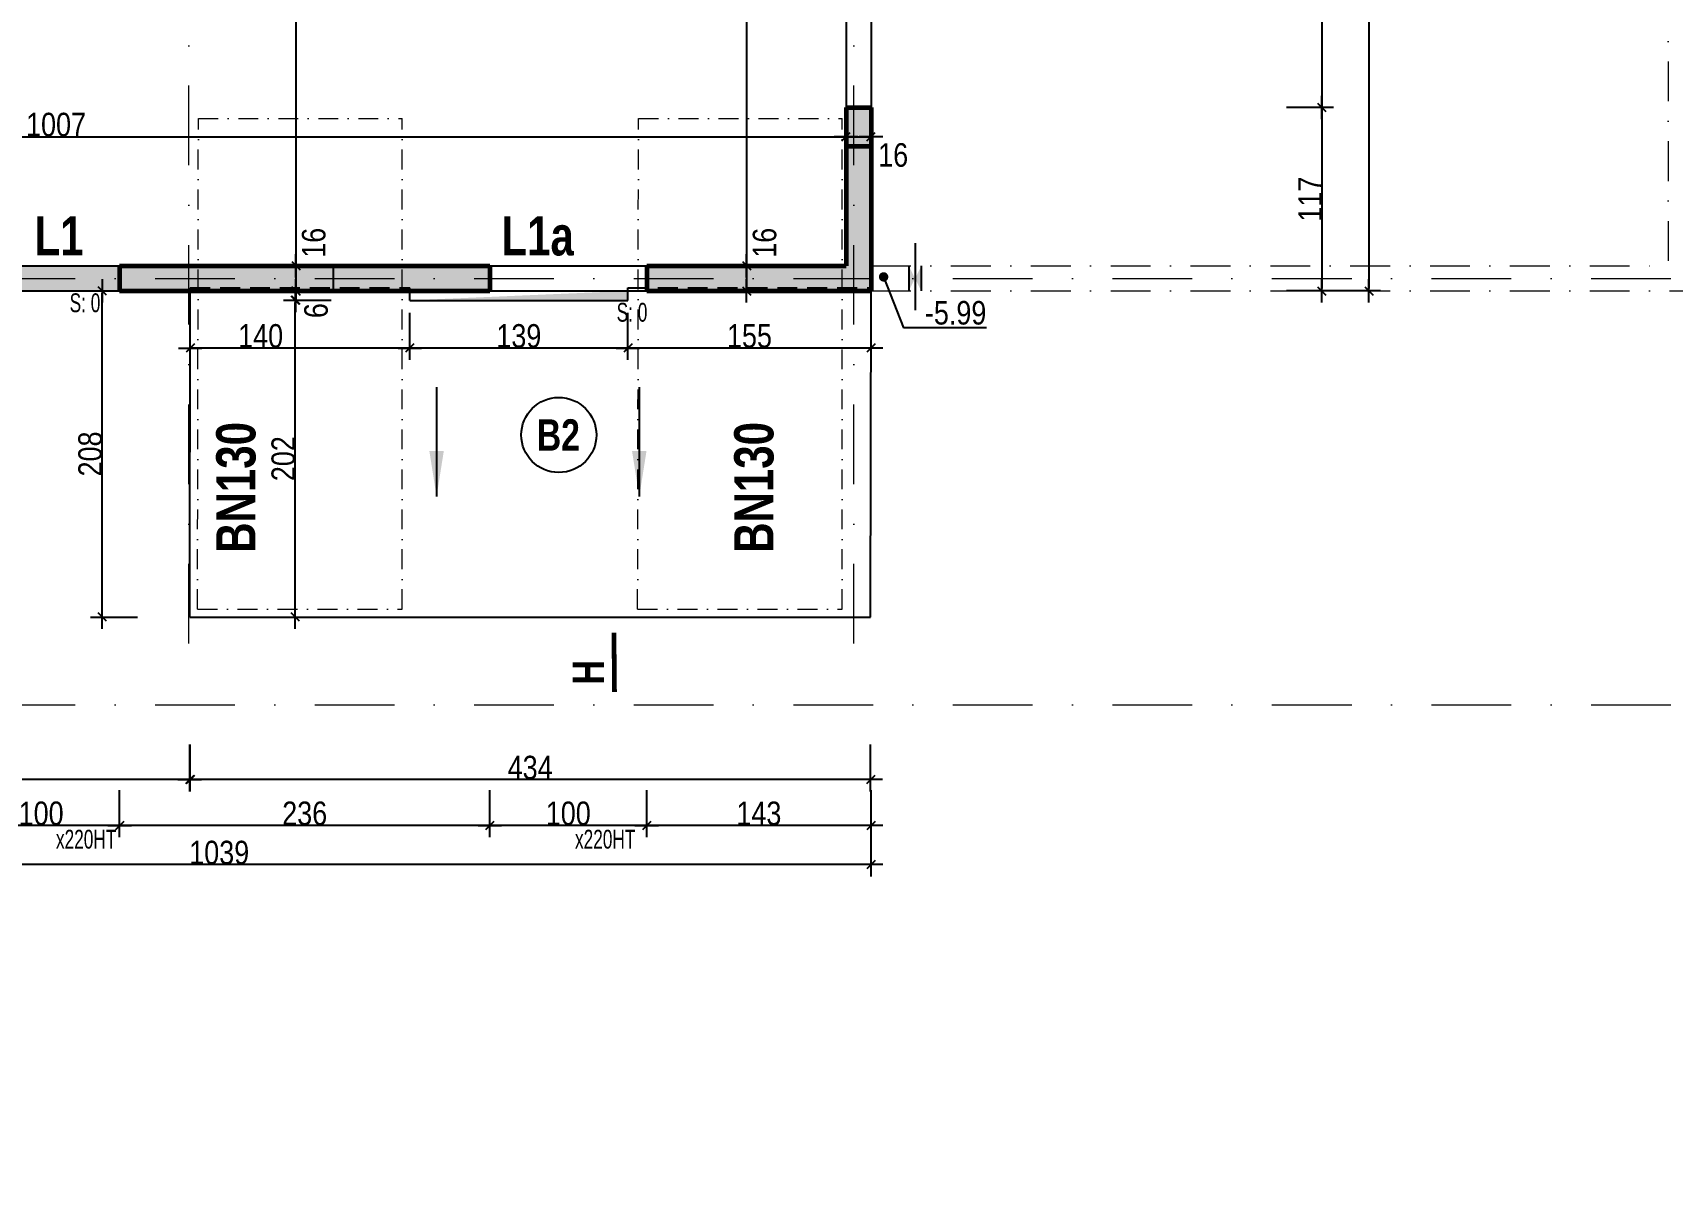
# Model space of a CAD drawing. Header units: millimetres. Extents: x 9051 to 35021, y -32652 to 0.
# Drawn here: x 30865 to 31910, y -31211 to -30470 of the extents above; entities that cross this region are included whole.
import ezdxf
from ezdxf.enums import TextEntityAlignment as Align

# ---------------------------------------------------------------- set-up
doc = ezdxf.new("R2010")
doc.units = ezdxf.units.MM
doc.linetypes.add('CACHEX2', pattern=[19.05, 12.7, -6.35])
doc.linetypes.add('TIRETPTX2', pattern=[50.8, 25.4, -12.7, 0, -12.7])
for name, color, linetype in [('01_cote_gen', 4, 'Continuous'), ('01_linteaux', 2, 'Continuous'), ('01_murs_sup', 2, 'CACHEX2'), ('01_poch_murs', 253, 'Continuous'), ('01_resv', 32, 'Continuous'), ('01_texte', 230, 'Continuous'), ('AA_COTES', 2, 'Continuous')]:
    doc.layers.add(name, color=color, linetype=linetype)
doc.layers.add('01_murs_coup', color=5, linetype='Continuous', lineweight=60)
doc.layers.add('01_tram_axes', color=2, linetype='TIRETPTX2', lineweight=9)
doc.styles.add('ARIAL NA', font='ARIALN.TTF')
doc.styles.add('impact', font='impact.ttf')
doc.styles.add('STYLE2', font='ARIALN.TTF')
doc.dimstyles.new('JB50', dxfattribs={"dimscale": 0.1, "dimtxt": 150, "dimasz": 15, "dimexe": 0.1, "dimexo": 0.1, "dimgap": 0.09, "dimtad": 1, "dimdec": 1, "dimdsep": 46, "dimtxsty": 'STYLE2', "dimblk1": 'BOND_G', "dimblk2": 'BOND_D', "dimsah": 1, "dimcen": 1.5, "dimdle": 0.01, "dimse1": 1, "dimse2": 1, "dimclrd": 4, "dimclre": 2, "dimclrt": 6, "dimazin": 2, "dimtfac": 2.333333, "dimtdec": 1, "dimtix": 1, "dimtmove": 2, "dimatfit": 3, "dimldrblk": 'BOND_G', "dimfxl": 1, "dimtolj": 1, "dimtzin": 0, "dimarcsym": 0})

# ---------------------------------------------------------------- blocks, each defined once
blk = doc.blocks.new('BOND_G')
at = {"layer": 'AA_COTES', "color": 0}
for p, q in [((0, -5), (0, 15)), ((5, 0), (-5, 0)), ((1.77, 1.77), (-1.77, -1.77))]:
    blk.add_line(p, q, dxfattribs=at)
blk = doc.blocks.new('BOND_D')
at = {"layer": 'AA_COTES', "color": 0}
for p, q in [((5, 0), (-5, 0)), ((-1.77, -1.77), (1.77, 1.77)), ((0, 5), (0, -15))]:
    blk.add_line(p, q, dxfattribs=at)
blk = doc.blocks.new('*D4277')
at = {"layer": '01_cote_gen', "color": 4, "lineweight": -2, "ltscale": 2, "transparency": 16777216}
blk.add_line((31255.3, -30975.2), (31158.3, -30975.2), dxfattribs=at)
at = {"layer": 'Defpoints', "color": 0, "ltscale": 2, "transparency": 16777216}
for p in [(31156.8, -30634.2), (31256.8, -30634.2), (31156.8, -30975.2)]:
    blk.add_point(p, dxfattribs=at)
at = {"layer": '01_cote_gen', "color": 4, "lineweight": -2, "ltscale": 2, "transparency": 16777216, "xscale": 1.5, "yscale": 1.5, "zscale": 1.5, "rotation": 180}
blk.add_blockref('BOND_D', (31156.8, -30975.2), dxfattribs=at)
at = {"layer": '01_cote_gen', "color": 4, "lineweight": -2, "ltscale": 2, "transparency": 16777216, "xscale": 1.5, "yscale": 1.5, "zscale": 1.5}
blk.add_blockref('BOND_G', (31256.8, -30975.2), dxfattribs=at)
at = {"layer": '01_cote_gen', "color": 6, "lineweight": 0, "ltscale": 2, "transparency": 16777216, "insert": (31206.8, -30967.5), "char_height": 15, "attachment_point": 5, "style": 'STYLE2'}
blk.add_mtext('\\A1;100', dxfattribs=at)
blk = doc.blocks.new('*D4278')
at = {"layer": '01_cote_gen', "color": 4, "lineweight": -2, "ltscale": 2, "transparency": 16777216}
blk.add_line((31155.3, -30975.2), (30922.3, -30975.2), dxfattribs=at)
at = {"layer": 'Defpoints', "color": 0, "ltscale": 2, "transparency": 16777216}
for p in [(30920.8, -30634.2), (31156.8, -30634.2), (30920.8, -30975.2)]:
    blk.add_point(p, dxfattribs=at)
at = {"layer": '01_cote_gen', "color": 4, "lineweight": -2, "ltscale": 2, "transparency": 16777216, "xscale": 1.5, "yscale": 1.5, "zscale": 1.5, "rotation": 180}
blk.add_blockref('BOND_D', (30920.8, -30975.2), dxfattribs=at)
at = {"layer": '01_cote_gen', "color": 4, "lineweight": -2, "ltscale": 2, "transparency": 16777216, "xscale": 1.5, "yscale": 1.5, "zscale": 1.5}
blk.add_blockref('BOND_G', (31156.8, -30975.2), dxfattribs=at)
at = {"layer": '01_cote_gen', "color": 6, "lineweight": 0, "ltscale": 2, "transparency": 16777216, "insert": (31038.8, -30967.5), "char_height": 15, "attachment_point": 5, "style": 'STYLE2'}
blk.add_mtext('\\A1;236', dxfattribs=at)
blk = doc.blocks.new('*D4279')
at = {"layer": '01_cote_gen', "color": 4, "lineweight": -2, "ltscale": 2, "transparency": 16777216}
blk.add_line((30919.3, -30975.2), (30822.3, -30975.2), dxfattribs=at)
at = {"layer": 'Defpoints', "color": 0, "ltscale": 2, "transparency": 16777216}
for p in [(30820.8, -30634.2), (30920.8, -30634.2), (30820.8, -30975.2)]:
    blk.add_point(p, dxfattribs=at)
at = {"layer": '01_cote_gen', "color": 4, "lineweight": -2, "ltscale": 2, "transparency": 16777216, "xscale": 1.5, "yscale": 1.5, "zscale": 1.5, "rotation": 180}
blk.add_blockref('BOND_D', (30820.8, -30975.2), dxfattribs=at)
at = {"layer": '01_cote_gen', "color": 4, "lineweight": -2, "ltscale": 2, "transparency": 16777216, "xscale": 1.5, "yscale": 1.5, "zscale": 1.5}
blk.add_blockref('BOND_G', (30920.8, -30975.2), dxfattribs=at)
at = {"layer": '01_cote_gen', "color": 6, "lineweight": 0, "ltscale": 2, "transparency": 16777216, "insert": (30870.8, -30967.5), "char_height": 15, "attachment_point": 5, "style": 'STYLE2'}
blk.add_mtext('\\A1;100', dxfattribs=at)
blk = doc.blocks.new('*D4299')
at = {"layer": '01_cote_gen', "color": 4, "lineweight": -2, "ltscale": 0.1, "transparency": 16777216}
blk.add_line((31398.3, -30975.2), (31258.3, -30975.2), dxfattribs=at)
at = {"layer": 'Defpoints', "color": 0, "ltscale": 0.1, "transparency": 16777216}
for p in [(31256.8, -30634.2), (31399.8, -30634.2), (31256.8, -30975.2)]:
    blk.add_point(p, dxfattribs=at)
at = {"layer": '01_cote_gen', "color": 4, "lineweight": -2, "ltscale": 0.1, "transparency": 16777216, "xscale": 1.5, "yscale": 1.5, "zscale": 1.5, "rotation": 180}
blk.add_blockref('BOND_D', (31256.8, -30975.2), dxfattribs=at)
at = {"layer": '01_cote_gen', "color": 4, "lineweight": -2, "ltscale": 0.1, "transparency": 16777216, "xscale": 1.5, "yscale": 1.5, "zscale": 1.5}
blk.add_blockref('BOND_G', (31399.8, -30975.2), dxfattribs=at)
at = {"layer": '01_cote_gen', "color": 6, "ltscale": 0.1, "transparency": 16777216, "insert": (31328.3, -30967.5), "char_height": 15, "attachment_point": 5, "style": 'STYLE2'}
blk.add_mtext('\\A1;143', dxfattribs=at)
blk = doc.blocks.new('*D3959')
at = {"layer": '01_linteaux', "color": 4, "lineweight": -2, "ltscale": 0.1, "transparency": 16777216}
blk.add_line((31717.1, -29251.7), (31717.1, -30632.7), dxfattribs=at)
at = {"layer": 'Defpoints', "color": 0, "ltscale": 0.1, "transparency": 16777216}
for p in [(31699.6, -29250.2), (31449.1, -30634.2), (31717.1, -30634.2)]:
    blk.add_point(p, dxfattribs=at)
at = {"layer": '01_linteaux', "color": 4, "lineweight": -2, "ltscale": 0.1, "transparency": 16777216, "xscale": 1.5, "yscale": 1.5, "zscale": 1.5}
for name, p, rotation in [('BOND_G', (31717.1, -29250.2), 90), ('BOND_D', (31717.1, -30634.2), 270)]:
    blk.add_blockref(name, p, dxfattribs=dict(at, rotation=rotation))
at = {"layer": '01_linteaux', "color": 6, "ltscale": 0.1, "transparency": 16777216, "insert": (31709.5, -29942.2), "char_height": 15, "attachment_point": 5, "rotation": 90, "style": 'STYLE2'}
blk.add_mtext('\\A1;1384', dxfattribs=at)
blk = doc.blocks.new('*D4309')
at = {"layer": '01_linteaux', "color": 4, "lineweight": -2, "ltscale": 0.1, "transparency": 16777216}
blk.add_line((31687.1, -30318.7), (31687.1, -30515.7), dxfattribs=at)
at = {"layer": 'Defpoints', "color": 0, "ltscale": 0.1, "transparency": 16777216}
for p in [(31399.8, -30317.2), (31399.8, -30517.2), (31687.1, -30517.2)]:
    blk.add_point(p, dxfattribs=at)
at = {"layer": '01_linteaux', "color": 4, "lineweight": -2, "ltscale": 0.1, "transparency": 16777216, "xscale": 1.5, "yscale": 1.5, "zscale": 1.5}
for name, p, rotation in [('BOND_G', (31687.1, -30317.2), 90), ('BOND_D', (31687.1, -30517.2), 270)]:
    blk.add_blockref(name, p, dxfattribs=dict(at, rotation=rotation))
at = {"layer": '01_linteaux', "color": 6, "ltscale": 0.1, "transparency": 16777216, "insert": (31679.5, -30417.2), "char_height": 15, "attachment_point": 5, "rotation": 90, "style": 'STYLE2'}
blk.add_mtext('\\A1;200', dxfattribs=at)
blk = doc.blocks.new('*D4310')
at = {"layer": '01_linteaux', "color": 4, "lineweight": -2, "ltscale": 0.1, "transparency": 16777216}
blk.add_line((31687.1, -30518.7), (31687.1, -30632.7), dxfattribs=at)
at = {"layer": 'Defpoints', "color": 0, "ltscale": 0.1, "transparency": 16777216}
for p in [(31399.8, -30517.2), (31399.8, -30634.2), (31687.1, -30634.2)]:
    blk.add_point(p, dxfattribs=at)
at = {"layer": '01_linteaux', "color": 4, "lineweight": -2, "ltscale": 0.1, "transparency": 16777216, "xscale": 1.5, "yscale": 1.5, "zscale": 1.5}
for name, p, rotation in [('BOND_G', (31687.1, -30517.2), 90), ('BOND_D', (31687.1, -30634.2), 270)]:
    blk.add_blockref(name, p, dxfattribs=dict(at, rotation=rotation))
at = {"layer": '01_linteaux', "color": 6, "ltscale": 0.1, "transparency": 16777216, "insert": (31679.6, -30575.7), "char_height": 15, "attachment_point": 5, "rotation": 90, "style": 'STYLE2'}
blk.add_mtext('\\A1;117', dxfattribs=at)
blk = doc.blocks.new('*D4089')
at = {"layer": '01_cote_gen', "color": 4, "lineweight": -2, "ltscale": 0.1, "transparency": 16777216}
blk.add_line((31033.2, -30619.7), (31033.2, -30632.7), dxfattribs=at)
at = {"layer": 'Defpoints', "color": 0, "ltscale": 0.1, "transparency": 16777216}
for p in [(31012.7, -30618.2), (30975.2, -30634.2), (31033.2, -30634.2)]:
    blk.add_point(p, dxfattribs=at)
at = {"layer": '01_cote_gen', "color": 4, "lineweight": -2, "ltscale": 0.1, "transparency": 16777216, "xscale": 1.5, "yscale": 1.5, "zscale": 1.5}
for name, p, rotation in [('BOND_G', (31033.2, -30618.2), 90), ('BOND_D', (31033.2, -30634.2), 270)]:
    blk.add_blockref(name, p, dxfattribs=dict(at, rotation=rotation))
at = {"layer": '01_cote_gen', "color": 6, "ltscale": 0.1, "transparency": 16777216, "insert": (31044.6, -30603.5), "char_height": 15, "attachment_point": 5, "rotation": 90, "style": 'STYLE2'}
blk.add_mtext('\\A1;16', dxfattribs=at)
blk = doc.blocks.new('*D4339')
at = {"layer": '01_cote_gen', "color": 4, "lineweight": -2, "ltscale": 0.1, "transparency": 16777216}
blk.add_line((31320.5, -29952.7), (31320.5, -30616.7), dxfattribs=at)
at = {"layer": 'Defpoints', "color": 0, "ltscale": 0.1, "transparency": 16777216}
for p in [(31220.4, -29951.2), (31293.2, -30618.2), (31320.5, -30618.2)]:
    blk.add_point(p, dxfattribs=at)
at = {"layer": '01_cote_gen', "color": 4, "lineweight": -2, "ltscale": 0.1, "transparency": 16777216, "xscale": 1.5, "yscale": 1.5, "zscale": 1.5}
for name, p, rotation in [('BOND_G', (31320.5, -29951.2), 90), ('BOND_D', (31320.5, -30618.2), 270)]:
    blk.add_blockref(name, p, dxfattribs=dict(at, rotation=rotation))
at = {"layer": '01_cote_gen', "color": 6, "ltscale": 0.1, "transparency": 16777216, "insert": (31312.9, -30284.7), "char_height": 15, "attachment_point": 5, "rotation": 90, "style": 'STYLE2'}
blk.add_mtext('\\A1;667', dxfattribs=at)
blk = doc.blocks.new('*D4342')
at = {"layer": '01_cote_gen', "color": 4, "lineweight": -2, "ltscale": 0.1, "transparency": 16777216}
blk.add_line((31033.2, -30017.7), (31033.2, -30616.7), dxfattribs=at)
at = {"layer": 'Defpoints', "color": 0, "ltscale": 0.1, "transparency": 16777216}
for p in [(30957.8, -30016.2), (30957.8, -30618.2), (31033.2, -30618.2)]:
    blk.add_point(p, dxfattribs=at)
at = {"layer": '01_cote_gen', "color": 4, "lineweight": -2, "ltscale": 0.1, "transparency": 16777216, "xscale": 1.5, "yscale": 1.5, "zscale": 1.5}
for name, p, rotation in [('BOND_G', (31033.2, -30016.2), 90), ('BOND_D', (31033.2, -30618.2), 270)]:
    blk.add_blockref(name, p, dxfattribs=dict(at, rotation=rotation))
at = {"layer": '01_cote_gen', "color": 6, "ltscale": 0.1, "transparency": 16777216, "insert": (31025.5, -30317.2), "char_height": 15, "attachment_point": 5, "rotation": 90, "style": 'STYLE2'}
blk.add_mtext('\\A1;602', dxfattribs=at)
blk = doc.blocks.new('*D4103')
at = {"layer": '01_cote_gen', "color": 4, "lineweight": -2, "ltscale": 0.1, "transparency": 16777216}
blk.add_line((31398.3, -31000.1), (30362.3, -31000.1), dxfattribs=at)
at = {"layer": 'Defpoints', "color": 0, "ltscale": 0.1, "transparency": 16777216}
for p in [(30360.8, -30952.7), (31399.8, -30982.7), (30360.8, -31000.1)]:
    blk.add_point(p, dxfattribs=at)
at = {"layer": '01_cote_gen', "color": 4, "lineweight": -2, "ltscale": 0.1, "transparency": 16777216, "xscale": 1.5, "yscale": 1.5, "zscale": 1.5, "rotation": 180}
blk.add_blockref('BOND_D', (30360.8, -31000.1), dxfattribs=at)
at = {"layer": '01_cote_gen', "color": 4, "lineweight": -2, "ltscale": 0.1, "transparency": 16777216, "xscale": 1.5, "yscale": 1.5, "zscale": 1.5}
blk.add_blockref('BOND_G', (31399.8, -31000.1), dxfattribs=at)
at = {"layer": '01_cote_gen', "color": 6, "ltscale": 0.1, "transparency": 16777216, "insert": (30984.3, -30992.5), "char_height": 15, "attachment_point": 5, "style": 'STYLE2'}
blk.add_mtext('\\A1;1039', dxfattribs=at)
blk = doc.blocks.new('*D4357')
at = {"layer": '01_cote_gen', "color": 4, "lineweight": -2, "ltscale": 0.1, "transparency": 16777216}
blk.add_line((30909.8, -30840.7), (30909.8, -30635.7), dxfattribs=at)
at = {"layer": 'Defpoints', "color": 0, "ltscale": 0.1, "transparency": 16777216}
for p in [(30909.8, -30634.2), (30940.6, -30634.2), (30965.5, -30842.2)]:
    blk.add_point(p, dxfattribs=at)
at = {"layer": '01_cote_gen', "color": 4, "lineweight": -2, "ltscale": 0.1, "transparency": 16777216, "xscale": 1.5, "yscale": 1.5, "zscale": 1.5}
for name, p, rotation in [('BOND_D', (30909.8, -30634.2), 90), ('BOND_G', (30909.8, -30842.2), 270)]:
    blk.add_blockref(name, p, dxfattribs=dict(at, rotation=rotation))
at = {"layer": '01_cote_gen', "color": 6, "ltscale": 0.1, "transparency": 16777216, "insert": (30902.1, -30738.2), "char_height": 15, "attachment_point": 5, "rotation": 90, "style": 'STYLE2'}
blk.add_mtext('\\A1;208', dxfattribs=at)
blk = doc.blocks.new('*D4117')
at = {"layer": '01_cote_gen', "color": 4, "lineweight": -2, "ltscale": 0.1, "transparency": 16777216}
blk.add_line((31033.2, -30638.7), (31033.2, -30635.7), dxfattribs=at)
at = {"layer": 'Defpoints', "color": 0, "ltscale": 0.1, "transparency": 16777216}
for p in [(31033.2, -30634.2), (31036.3, -30634.2), (31052.9, -30640.2)]:
    blk.add_point(p, dxfattribs=at)
at = {"layer": '01_cote_gen', "color": 4, "lineweight": -2, "ltscale": 0.1, "transparency": 16777216, "xscale": 1.5, "yscale": 1.5, "zscale": 1.5}
for name, p, rotation in [('BOND_D', (31033.2, -30634.2), 90), ('BOND_G', (31033.2, -30640.2), 270)]:
    blk.add_blockref(name, p, dxfattribs=dict(at, rotation=rotation))
at = {"layer": '01_cote_gen', "color": 6, "ltscale": 0.1, "transparency": 16777216, "insert": (31046.1, -30646.8), "char_height": 15, "attachment_point": 5, "rotation": 90, "style": 'STYLE2'}
blk.add_mtext('\\A1;6', dxfattribs=at)
blk = doc.blocks.new('*D4118')
at = {"layer": '01_cote_gen', "color": 4, "lineweight": -2, "ltscale": 0.1, "transparency": 16777216}
blk.add_line((31032.8, -30840.7), (31032.8, -30641.7), dxfattribs=at)
at = {"layer": 'Defpoints', "color": 0, "ltscale": 0.1, "transparency": 16777216}
for p in [(31032.8, -30640.2), (31040.7, -30640.2), (31038.4, -30842.2)]:
    blk.add_point(p, dxfattribs=at)
at = {"layer": '01_cote_gen', "color": 4, "lineweight": -2, "ltscale": 0.1, "transparency": 16777216, "xscale": 1.5, "yscale": 1.5, "zscale": 1.5}
for name, p, rotation in [('BOND_D', (31032.8, -30640.2), 90), ('BOND_G', (31032.8, -30842.2), 270)]:
    blk.add_blockref(name, p, dxfattribs=dict(at, rotation=rotation))
at = {"layer": '01_cote_gen', "color": 6, "ltscale": 0.1, "transparency": 16777216, "insert": (31025.2, -30741.2), "char_height": 15, "attachment_point": 5, "rotation": 90, "style": 'STYLE2'}
blk.add_mtext('\\A1;202', dxfattribs=at)
blk = doc.blocks.new('*D4358')
at = {"layer": '01_cote_gen', "color": 4, "lineweight": -2, "ltscale": 0.1, "transparency": 16777216}
blk.add_line((31398.3, -30670.7), (31246.3, -30670.7), dxfattribs=at)
at = {"layer": 'Defpoints', "color": 0, "ltscale": 0.1, "transparency": 16777216}
for p in [(31244.8, -30639.8), (31399.8, -30661.2), (31244.8, -30670.7)]:
    blk.add_point(p, dxfattribs=at)
at = {"layer": '01_cote_gen', "color": 4, "lineweight": -2, "ltscale": 0.1, "transparency": 16777216, "xscale": 1.5, "yscale": 1.5, "zscale": 1.5, "rotation": 180}
blk.add_blockref('BOND_D', (31244.8, -30670.7), dxfattribs=at)
at = {"layer": '01_cote_gen', "color": 4, "lineweight": -2, "ltscale": 0.1, "transparency": 16777216, "xscale": 1.5, "yscale": 1.5, "zscale": 1.5}
blk.add_blockref('BOND_G', (31399.8, -30670.7), dxfattribs=at)
at = {"layer": '01_cote_gen', "color": 6, "ltscale": 0.1, "transparency": 16777216, "insert": (31322.3, -30663), "char_height": 15, "attachment_point": 5, "style": 'STYLE2'}
blk.add_mtext('\\A1;155', dxfattribs=at)
blk = doc.blocks.new('*D4119')
at = {"layer": '01_cote_gen', "color": 4, "lineweight": -2, "ltscale": 0.1, "transparency": 16777216}
blk.add_line((31243.3, -30670.7), (31107.3, -30670.7), dxfattribs=at)
at = {"layer": 'Defpoints', "color": 0, "ltscale": 0.1, "transparency": 16777216}
for p in [(31105.8, -30640.8), (31244.8, -30663.2), (31105.8, -30670.7)]:
    blk.add_point(p, dxfattribs=at)
at = {"layer": '01_cote_gen', "color": 4, "lineweight": -2, "ltscale": 0.1, "transparency": 16777216, "xscale": 1.5, "yscale": 1.5, "zscale": 1.5, "rotation": 180}
blk.add_blockref('BOND_D', (31105.8, -30670.7), dxfattribs=at)
at = {"layer": '01_cote_gen', "color": 4, "lineweight": -2, "ltscale": 0.1, "transparency": 16777216, "xscale": 1.5, "yscale": 1.5, "zscale": 1.5}
blk.add_blockref('BOND_G', (31244.8, -30670.7), dxfattribs=at)
at = {"layer": '01_cote_gen', "color": 6, "ltscale": 0.1, "transparency": 16777216, "insert": (31175.3, -30663), "char_height": 15, "attachment_point": 5, "style": 'STYLE2'}
blk.add_mtext('\\A1;139', dxfattribs=at)
blk = doc.blocks.new('*D4359')
at = {"layer": '01_cote_gen', "color": 4, "lineweight": -2, "ltscale": 0.1, "transparency": 16777216}
blk.add_line((31104.3, -30670.7), (30967.3, -30670.7), dxfattribs=at)
at = {"layer": 'Defpoints', "color": 0, "ltscale": 0.1, "transparency": 16777216}
for p in [(30965.8, -30648.2), (31105.8, -30647.6), (30965.8, -30670.7)]:
    blk.add_point(p, dxfattribs=at)
at = {"layer": '01_cote_gen', "color": 4, "lineweight": -2, "ltscale": 0.1, "transparency": 16777216, "xscale": 1.5, "yscale": 1.5, "zscale": 1.5, "rotation": 180}
blk.add_blockref('BOND_D', (30965.8, -30670.7), dxfattribs=at)
at = {"layer": '01_cote_gen', "color": 4, "lineweight": -2, "ltscale": 0.1, "transparency": 16777216, "xscale": 1.5, "yscale": 1.5, "zscale": 1.5}
blk.add_blockref('BOND_G', (31105.8, -30670.7), dxfattribs=at)
at = {"layer": '01_cote_gen', "color": 6, "ltscale": 0.1, "transparency": 16777216, "insert": (31010.7, -30663), "char_height": 15, "attachment_point": 5, "style": 'STYLE2'}
blk.add_mtext('\\A1;140', dxfattribs=at)
blk = doc.blocks.new('*D4121')
at = {"layer": '01_cote_gen', "color": 4, "lineweight": -2, "ltscale": 0.1, "transparency": 16777216}
blk.add_line((30378.3, -30535.9), (31382.3, -30535.9), dxfattribs=at)
at = {"layer": 'Defpoints', "color": 0, "ltscale": 0.1, "transparency": 16777216}
for p in [(31383.8, -30535.9), (30376.8, -30551.3), (31383.8, -30555.1)]:
    blk.add_point(p, dxfattribs=at)
at = {"layer": '01_cote_gen', "color": 4, "lineweight": -2, "ltscale": 0.1, "transparency": 16777216, "xscale": 1.5, "yscale": 1.5, "zscale": 1.5, "rotation": 180}
blk.add_blockref('BOND_G', (30376.8, -30535.9), dxfattribs=at)
at = {"layer": '01_cote_gen', "color": 4, "lineweight": -2, "ltscale": 0.1, "transparency": 16777216, "xscale": 1.5, "yscale": 1.5, "zscale": 1.5}
blk.add_blockref('BOND_D', (31383.8, -30535.9), dxfattribs=at)
at = {"layer": '01_cote_gen', "color": 6, "ltscale": 0.1, "transparency": 16777216, "insert": (30880.3, -30528.2), "char_height": 15, "attachment_point": 5, "style": 'STYLE2'}
blk.add_mtext('\\A1;1007', dxfattribs=at)
blk = doc.blocks.new('*D4122')
at = {"layer": '01_cote_gen', "color": 4, "lineweight": -2, "ltscale": 0.1, "transparency": 16777216}
blk.add_line((31385.3, -30535.9), (31398.3, -30535.9), dxfattribs=at)
at = {"layer": 'Defpoints', "color": 0, "ltscale": 0.1, "transparency": 16777216}
for p in [(31399.8, -30535.9), (31383.8, -30555.1), (31399.8, -30563.9)]:
    blk.add_point(p, dxfattribs=at)
at = {"layer": '01_cote_gen', "color": 4, "lineweight": -2, "ltscale": 0.1, "transparency": 16777216, "xscale": 1.5, "yscale": 1.5, "zscale": 1.5, "rotation": 180}
blk.add_blockref('BOND_G', (31383.8, -30535.9), dxfattribs=at)
at = {"layer": '01_cote_gen', "color": 4, "lineweight": -2, "ltscale": 0.1, "transparency": 16777216, "xscale": 1.5, "yscale": 1.5, "zscale": 1.5}
blk.add_blockref('BOND_D', (31399.8, -30535.9), dxfattribs=at)
at = {"layer": '01_cote_gen', "color": 6, "ltscale": 0.1, "transparency": 16777216, "insert": (31413.9, -30547.6), "char_height": 15, "attachment_point": 5, "style": 'STYLE2'}
blk.add_mtext('\\A1;16', dxfattribs=at)
blk = doc.blocks.new('*D4123')
at = {"layer": '01_cote_gen', "color": 4, "lineweight": -2, "ltscale": 0.1, "transparency": 16777216}
blk.add_line((31320.5, -30619.7), (31320.5, -30632.7), dxfattribs=at)
at = {"layer": 'Defpoints', "color": 0, "ltscale": 0.1, "transparency": 16777216}
for p in [(31300, -30618.2), (31257.6, -30634.2), (31320.5, -30634.2)]:
    blk.add_point(p, dxfattribs=at)
at = {"layer": '01_cote_gen', "color": 4, "lineweight": -2, "ltscale": 0.1, "transparency": 16777216, "xscale": 1.5, "yscale": 1.5, "zscale": 1.5}
for name, p, rotation in [('BOND_G', (31320.5, -30618.2), 90), ('BOND_D', (31320.5, -30634.2), 270)]:
    blk.add_blockref(name, p, dxfattribs=dict(at, rotation=rotation))
at = {"layer": '01_cote_gen', "color": 6, "ltscale": 0.1, "transparency": 16777216, "insert": (31332, -30603.5), "char_height": 15, "attachment_point": 5, "rotation": 90, "style": 'STYLE2'}
blk.add_mtext('\\A1;16', dxfattribs=at)
blk = doc.blocks.new('*D4360')
at = {"layer": '01_cote_gen', "color": 4, "lineweight": -2, "ltscale": 0.1, "transparency": 16777216}
blk.add_line((31398, -30945.9), (30967, -30945.9), dxfattribs=at)
at = {"layer": 'Defpoints', "color": 0, "ltscale": 0.1, "transparency": 16777216}
for p in [(30965.5, -30842.2), (31399.5, -30842.2), (30965.5, -30945.9)]:
    blk.add_point(p, dxfattribs=at)
at = {"layer": '01_cote_gen', "color": 4, "lineweight": -2, "ltscale": 0.1, "transparency": 16777216, "xscale": 1.5, "yscale": 1.5, "zscale": 1.5, "rotation": 180}
blk.add_blockref('BOND_D', (30965.5, -30945.9), dxfattribs=at)
at = {"layer": '01_cote_gen', "color": 4, "lineweight": -2, "ltscale": 0.1, "transparency": 16777216, "xscale": 1.5, "yscale": 1.5, "zscale": 1.5}
blk.add_blockref('BOND_G', (31399.5, -30945.9), dxfattribs=at)
at = {"layer": '01_cote_gen', "color": 6, "ltscale": 0.1, "transparency": 16777216, "insert": (31182.5, -30938.3), "char_height": 15, "attachment_point": 5, "style": 'STYLE2'}
blk.add_mtext('\\A1;434', dxfattribs=at)
blk = doc.blocks.new('*D4124')
at = {"layer": '01_cote_gen', "color": 4, "lineweight": -2, "ltscale": 0.1, "transparency": 16777216}
blk.add_line((30964.3, -30945.9), (30362.3, -30945.9), dxfattribs=at)
at = {"layer": 'Defpoints', "color": 0, "ltscale": 0.1, "transparency": 16777216}
for p in [(30965.8, -30923.4), (30360.8, -30945.9), (30360.8, -30952.7)]:
    blk.add_point(p, dxfattribs=at)
at = {"layer": '01_cote_gen', "color": 4, "lineweight": -2, "ltscale": 0.1, "transparency": 16777216, "xscale": 1.5, "yscale": 1.5, "zscale": 1.5, "rotation": 180}
blk.add_blockref('BOND_D', (30360.8, -30945.9), dxfattribs=at)
at = {"layer": '01_cote_gen', "color": 4, "lineweight": -2, "ltscale": 0.1, "transparency": 16777216, "xscale": 1.5, "yscale": 1.5, "zscale": 1.5}
blk.add_blockref('BOND_G', (30965.8, -30945.9), dxfattribs=at)
at = {"layer": '01_cote_gen', "color": 6, "ltscale": 0.1, "transparency": 16777216, "insert": (30663.3, -30938.3), "char_height": 15, "attachment_point": 5, "style": 'STYLE2'}
blk.add_mtext('\\A1;605', dxfattribs=at)

msp = doc.modelspace()

# ---------------------------------------------------------------- hatches: boundary and pattern name
at = {"layer": '01_murs_sup', "ltscale": 0.1}
h = msp.add_hatch(dxfattribs=at)
h.set_pattern_fill('DASH', color=256, scale=2.5, angle=135)
h.set_pattern_definition([(135, (1661.767, 4701.774), (-11.2253202, 9e-16), [7.9375, -7.9375])])
h.paths.add_polyline_path([(30586.84, -29250.23), (30360.84, -29250.23), (30360.84, -29877.23), (30612.84, -29877.23), (30612.84, -29859.23), (30376.84, -29859.23), (30376.84, -29266.23), (30586.84, -29266.23)])
h.paths.add_polyline_path([(30844.84, -29250.23), (30686.84, -29250.23), (30686.84, -29266.23), (30844.84, -29266.23)])
h.paths.add_polyline_path([(31162.84, -29250.23), (30944.84, -29250.23), (30944.84, -29266.23), (31162.84, -29266.23)])
h.paths.add_polyline_path([(31399.84, -29250.23), (31262.84, -29250.23), (31262.84, -29266.23), (31383.84, -29266.23), (31383.84, -29317.23), (31399.84, -29317.23)])
h.paths.add_polyline_path([(31399.84, -29517.23), (31383.84, -29517.23), (31384.33, -29663.27), (31400.33, -29663.27)])
h.paths.add_polyline_path([(31400.33, -29763.27), (31384.33, -29763.27), (31383.84, -29933.23), (30957.84, -29933.23), (30957.84, -29868.23), (30937.84, -29868.23), (30937.84, -29933.23), (30771.84, -29933.23), (30771.84, -29859.23), (30714.84, -29859.23), (30714.84, -29877.23), (30753.84, -29877.23), (30753.84, -30007.23), (30714.84, -30007.23), (30714.84, -30025.23), (30771.84, -30025.23), (30771.84, -29951.23), (30937.84, -29951.23), (30937.84, -30016.23), (30957.84, -30016.23), (30957.84, -29951.23), (31383.84, -29951.23), (31383.84, -30121.23), (31399.84, -30121.23)])
h.paths.add_polyline_path([(31399.84, -30221.23), (31383.84, -30221.23), (31383.84, -30317.23), (31399.84, -30317.23)])
h.paths.add_polyline_path([(31399.84, -30541.86), (31383.84, -30541.86), (31383.84, -30618.23), (31256.84, -30618.23), (31256.84, -30634.23), (31399.84, -30634.23)])
h.paths.add_polyline_path([(31056.84, -30618.23), (30721.84, -30618.23), (30721.84, -30634.23), (31056.84, -30634.23)])
h.paths.add_polyline_path([(30621.84, -30618.23), (30376.84, -30618.23), (30376.84, -30025.23), (30612.84, -30025.23), (30612.84, -30007.23), (30360.84, -30007.23), (30360.84, -30634.23), (30621.84, -30634.23)])
h.paths.add_polyline_path([(30358.84, -30022.21), (30119.84, -30022.21), (30119.84, -30040.21), (30342.84, -30040.21), (30342.84, -30380.21), (30002.84, -30380.21), (30002.84, -30040.21), (30017.84, -30040.21), (30017.84, -30022.21), (29919.84, -30022.21), (29919.84, -30040.21), (29982.84, -30040.21), (29982.84, -30203.21), (29757.84, -30203.21), (29757.84, -30040.21), (29817.84, -30040.21), (29817.84, -30022.21), (29737.84, -30022.21), (29737.84, -30443.21), (29963.8, -30443.21), (29963.8, -30608.21), (29738.84, -30608.21), (29738.84, -30792.21), (29756.84, -30792.21), (29756.84, -30628.21), (29983.8, -30628.21), (29983.8, -30400.22), (30342.84, -30400.21), (30342.84, -30673.23), (30358.84, -30673.23)])
h.paths.add_polyline_path([(29963.8, -30423.21), (29757.84, -30423.21), (29757.84, -30333.21), (29982.84, -30333.21), (29982.84, -30380.21), (29963.8, -30380.21)], flags=16)
h.paths.add_polyline_path([(29982.84, -30313.21), (29757.84, -30313.21), (29757.84, -30223.21), (29982.84, -30223.21)], flags=16)
h.paths.add_polyline_path([(30358.84, -30773.23), (30342.84, -30773.23), (30342.84, -31017.23), (30358.84, -31017.23)])
h.paths.add_polyline_path([(30358.84, -31117.23), (30342.84, -31117.23), (30342.84, -31317.23), (30358.84, -31317.23)])
h.paths.add_polyline_path([(30358.84, -31417.23), (30342.84, -31417.23), (30342.84, -31663.23), (30312.84, -31663.23), (30312.84, -31679.23), (30358.84, -31679.23)])
at = {"layer": '01_poch_murs', "ltscale": 0.1}
h = msp.add_hatch(color=256, dxfattribs=at)
h.dxf.hatch_style = 1
h.paths.add_polyline_path([(29608.84, -29552.29), (29590.84, -29552.29), (29590.84, -29250.23), (29487.84, -29250.23), (29487.84, -29266.23), (29590.84, -29266.23), (29590.84, -29911.24), (29608.84, -29911.24), (29608.84, -29877.24), (29984.84, -29877.24), (29984.84, -29859.21), (29608.84, -29859.23), (29608.84, -29266.23), (29687.84, -29266.23), (29687.84, -29250.23), (29608.84, -29250.23)])
h.paths.add_polyline_path([(29387.84, -29250.23), (29287.84, -29250.23), (29287.84, -29266.23), (29387.84, -29266.23)])
h.paths.add_polyline_path([(29087.84, -29250.23), (28974.84, -29250.23), (28974.84, -29722.23), (28990.84, -29722.23), (28990.84, -29266.23), (29087.84, -29266.23)])
h.paths.add_polyline_path([(30358.84, -29552.29), (30342.84, -29552.29), (30342.84, -29250.23), (30187.84, -29250.23), (30187.84, -29266.23), (30342.84, -29266.23), (30342.84, -29859.23), (30086.84, -29859.23), (30086.84, -29877.23), (30358.84, -29877.21)])
h.paths.add_polyline_path([(30087.84, -29250.23), (29887.84, -29250.23), (29887.84, -29266.23), (30087.84, -29266.23)])
h.paths.add_polyline_path([(30017.84, -30022.21), (29919.84, -30022.21), (29919.84, -30040.21), (29982.84, -30040.21), (29982.84, -30203.21), (29757.84, -30203.21), (29757.84, -30040.21), (29817.84, -30040.21), (29817.84, -30022.21), (29737.84, -30022.21), (29737.84, -30443.21), (29963.8, -30443.21), (29963.8, -30608.21), (29738.84, -30608.21), (29738.84, -30792.21), (29756.84, -30792.21), (29756.84, -30628.21), (29983.8, -30628.21), (29983.8, -30400.22), (30342.84, -30400.21), (30342.84, -30673.23), (30358.84, -30673.23), (30358.84, -30022.21), (30119.84, -30022.21), (30119.84, -30040.21), (30342.84, -30040.21), (30342.84, -30380.21), (30002.84, -30380.21), (30002.84, -30040.21), (30017.84, -30040.21)])
h.paths.add_polyline_path([(29982.84, -30223.21), (29982.84, -30313.21), (29757.84, -30313.21), (29757.84, -30223.21)], flags=16)
h.paths.add_polyline_path([(29982.84, -30333.21), (29982.84, -30380.21), (29963.8, -30380.21), (29963.8, -30423.21), (29757.84, -30423.21), (29757.84, -30333.21)], flags=16)
h.paths.add_polyline_path([(29608.84, -30013.24), (29590.84, -30013.24), (29590.84, -30077.23), (28990.84, -30077.23), (28990.84, -29822.23), (28974.84, -29822.23), (28974.84, -30222.23), (28990.84, -30222.23), (28990.84, -30095.23), (29590.84, -30095.23), (29590.84, -30501.22), (29608.84, -30501.22)])
h.paths.add_polyline_path([(29608.84, -30603.22), (29590.84, -30603.22), (29590.87, -30889.23), (28990.87, -30889.23), (28990.84, -30827.23), (28974.84, -30827.23), (28974.84, -31118.23), (28990.84, -31118.23), (28990.87, -30907.23), (29590.87, -30907.23), (29590.84, -31112.23), (29631.84, -31112.23), (29631.84, -31094.23), (29608.84, -31094.23)])
h.paths.add_polyline_path([(29756.84, -30894.21), (29738.84, -30894.21), (29738.84, -31094.23), (29733.84, -31094.23), (29733.84, -31112.23), (29738.84, -31112.23), (29738.84, -31503.22), (29507.84, -31503.22), (29507.84, -31521.22), (29738.84, -31521.22), (29738.84, -31679.23), (29978.84, -31679.23), (29978.84, -31943.23), (29723.84, -31943.23), (29723.84, -31943.23), (30056.84, -31943.23), (30056.84, -31943.23), (29994.84, -31943.23), (29994.84, -31679.23), (30012.84, -31679.23), (30012.84, -31663.23), (29756.84, -31663.23)])
h.paths.add_polyline_path([(30358.84, -30773.23), (30342.84, -30773.23), (30342.84, -31017.23), (30358.84, -31017.23)])
h.paths.add_polyline_path([(30621.84, -30618.23), (30376.84, -30618.23), (30376.84, -30025.23), (30612.84, -30025.23), (30612.84, -30007.23), (30360.84, -30007.23), (30360.84, -30634.23), (30621.84, -30634.23)])
h.paths.add_polyline_path([(30820.84, -30618.23), (30721.84, -30618.23), (30721.84, -30634.23), (30820.84, -30634.23)])
h.paths.add_polyline_path([(31156.84, -30618.23), (30920.84, -30618.23), (30920.84, -30634.23), (31156.84, -30634.23)])
h.paths.add_polyline_path([(31399.84, -30541.86), (31383.84, -30541.86), (31383.84, -30618.23), (31256.84, -30618.23), (31256.84, -30634.23), (31399.84, -30634.23)])
h.paths.add_polyline_path([(31399.84, -30517.23), (31383.84, -30517.23), (31383.84, -30541.86), (31399.84, -30541.86)])
h.paths.add_polyline_path([(31399.84, -30221.23), (31383.84, -30221.23), (31383.84, -30317.23), (31399.84, -30317.23)])
h.paths.add_polyline_path([(31400.33, -29763.27), (31384.33, -29763.27), (31383.84, -29933.23), (30957.84, -29933.23), (30957.84, -29868.23), (30937.84, -29868.23), (30937.84, -29933.23), (30771.84, -29933.23), (30771.84, -29859.23), (30714.84, -29859.23), (30714.84, -29877.23), (30753.84, -29877.23), (30753.84, -30007.23), (30714.84, -30007.23), (30714.84, -30025.23), (30771.84, -30025.23), (30771.84, -29951.23), (30937.84, -29951.23), (30937.84, -30016.23), (30957.84, -30016.23), (30957.84, -29951.23), (31383.84, -29951.23), (31383.84, -30121.23), (31399.84, -30121.23)])
h.paths.add_polyline_path([(31399.84, -29517.23), (31383.84, -29517.23), (31384.33, -29663.27), (31400.33, -29663.27)])
h.paths.add_polyline_path([(31399.84, -29250.23), (31262.84, -29250.23), (31262.84, -29266.23), (31383.84, -29266.23), (31383.84, -29317.23), (31399.84, -29317.23)])
h.paths.add_polyline_path([(30586.84, -29250.23), (30360.84, -29250.23), (30360.84, -29877.23), (30612.84, -29877.23), (30612.84, -29859.23), (30376.84, -29859.23), (30376.84, -29266.23), (30586.84, -29266.23)])
h.paths.add_polyline_path([(30844.84, -29250.23), (30686.84, -29250.23), (30686.84, -29266.23), (30844.84, -29266.23)])
h.paths.add_polyline_path([(31162.84, -29250.23), (30944.84, -29250.23), (30944.84, -29266.23), (31162.84, -29266.23)])

# ---------------------------------------------------------------- linework, layer by layer
at = {"layer": '01_linteaux', "ltscale": 0.1}
for p, q in [((31383.84, -30317.23), (31383.84, -30517.23)), ((31399.84, -30317.23), (31399.84, -30517.23)), ((30820.84, -30618.23), (30920.84, -30618.23)), ((31156.84, -30618.23), (31256.84, -30618.23)), ((30820.84, -30634.23), (30920.84, -30634.23)), ((30965.48, -30842.22), (30965.84, -30632.23)), ((31105.84, -30640.23), (31105.84, -30632.23)), ((31156.84, -30634.23), (31256.84, -30634.23)), ((31244.84, -30640.23), (31244.84, -30632.23)), ((31399.48, -30842.22), (31399.84, -30634.23)), ((31105.84, -30640.23), (31244.84, -30640.23)), ((30965.48, -30842.22), (31399.48, -30842.22))]:
    msp.add_line(p, q, dxfattribs=at)
msp.add_solid([(31244.84, -30634.23), (31244.84, -30640.23), (31105.84, -30640.23)], dxfattribs=at)
at = {"layer": '01_murs_coup'}
for p, q in [((31383.84, -30517.23), (31383.84, -30618.23)), ((31383.84, -30517.23), (31399.84, -30517.23)), ((31399.84, -30517.23), (31399.84, -30634.23)), ((31383.84, -30541.86), (31399.84, -30541.86)), ((30920.84, -30618.23), (30920.84, -30634.23)), ((30920.84, -30618.23), (31156.84, -30618.23)), ((31156.84, -30618.23), (31156.84, -30634.23)), ((31256.84, -30618.23), (31256.84, -30634.23)), ((31256.84, -30618.23), (31383.84, -30618.23)), ((30920.84, -30634.23), (31156.84, -30634.23)), ((31256.84, -30634.23), (31399.84, -30634.23))]:
    msp.add_line(p, q, dxfattribs=at)
at = {"layer": '01_murs_sup', "ltscale": 2}
for p, q in [((31383.84, -30517.23), (31383.84, -30618.23)), ((31383.84, -30517.23), (31399.84, -30517.23)), ((31399.84, -30517.23), (31399.84, -30634.23)), ((31383.84, -30541.86), (31399.84, -30541.86)), ((30721.84, -30618.23), (31056.84, -30618.23)), ((31056.84, -30618.23), (31056.84, -30634.23)), ((31256.84, -30618.23), (31256.84, -30634.23)), ((31256.84, -30618.23), (31383.84, -30618.23)), ((30721.84, -30634.23), (31056.84, -30634.23)), ((31256.84, -30634.23), (31399.84, -30634.23))]:
    msp.add_line(p, q, dxfattribs=at)
at = {"layer": '01_murs_sup'}
for p, q in [((30965.84, -30632.23), (31105.84, -30632.23)), ((31244.84, -30632.23), (31399.84, -30632.23))]:
    msp.add_line(p, q, dxfattribs=at)
at = {"layer": '01_resv'}
for p, q in [((31427.84, -30603.84), (31427.84, -30646.57)), ((31423.84, -30618.23), (31423.84, -30634.23)), ((31431.84, -30618.23), (31431.84, -30634.23))]:
    msp.add_line(p, q, dxfattribs=at)
msp.add_solid([(31423.84, -30618.23), (31423.84, -30634.23), (31431.84, -30634.23), (31431.84, -30618.23)], dxfattribs=at)
at = {"layer": '01_texte'}
for p, q in [((31407.79, -30625.27), (31420.53, -30657.75)), ((31473.37, -30657.75), (31420.53, -30657.75)), ((31122.86, -30695.52), (31122.86, -30765.4)), ((31252.06, -30695.52), (31252.06, -30765.4))]:
    msp.add_line(p, q, dxfattribs=at)
at = {"layer": '01_texte', "const_width": 3}
msp.add_lwpolyline([(31406.29, -30625.27, 1), (31409.29, -30625.27, 1)], format="xyb", close=True, dxfattribs=at)
msp.add_lwpolyline([(31236.27, -30890), (31235.91, -30852.19)], dxfattribs=at)
at = {"layer": '01_texte'}
msp.add_circle((31200.78, -30726.08), 23.93, dxfattribs=at)
for points in [[(31122.86, -30765.4), (31118.25, -30736.31), (31122.86, -30736.31)], [(31122.86, -30765.4), (31127.47, -30736.31), (31122.86, -30736.31)], [(31252.06, -30765.4), (31247.45, -30736.31), (31252.06, -30736.31)], [(31252.06, -30765.4), (31256.67, -30736.31), (31252.06, -30736.31)]]:
    msp.add_solid(points, dxfattribs=at)
at = {"layer": '01_tram_axes', "color": 253, "ltscale": 2}
for p, q in [((30964.84, -30859.13), (30964.84, -28568.65)), ((31388.84, -30859.13), (31388.84, -28568.65)), ((28604.36, -30626.23), (32589.64, -30626.23)), ((28604.36, -30898.23), (32589.64, -30898.23))]:
    msp.add_line(p, q, dxfattribs=at)
at = {"layer": '01_tram_axes'}
for p, q in [((31907.84, -29266.23), (31907.84, -30618.23)), ((31399.84, -30618.23), (31907.84, -30618.23)), ((31399.84, -30634.23), (32508.84, -30634.23))]:
    msp.add_line(p, q, dxfattribs=at)
at = {"layer": '01_tram_axes', "ltscale": 0.5}
for p, q in [((30970.48, -30837.22), (30971.03, -30524.23)), ((30971.03, -30524.23), (31100.84, -30524.23)), ((31100.84, -30837.22), (31100.84, -30524.23)), ((31251.01, -30837.22), (31251.55, -30524.23)), ((31251.55, -30524.23), (31381.36, -30524.23)), ((31381.36, -30837.22), (31381.36, -30524.23)), ((30970.48, -30837.22), (31100.84, -30837.22)), ((31251.01, -30837.22), (31381.36, -30837.22))]:
    msp.add_line(p, q, dxfattribs=at)

# ---------------------------------------------------------------- texts
at = {"layer": '01_texte', "style": 'impact'}
for s, p in [('L1', (30882.21, -30619.09)), ('L1a', (31187.27, -30619.09))]:
    msp.add_text(s, height=25, dxfattribs=at).set_placement(p, align=Align.BOTTOM_CENTER)
at = {"layer": '01_texte', "style": 'ARIAL NA', "width": 0.8}
for s, p in [('S: 0', (30888.97, -30647.78)), ('S: 0', (31237.65, -30653.82)), ('x220HT', (30880.25, -30989.89)), ('x220HT', (31211.09, -30989.89))]:
    msp.add_text(s, height=12, dxfattribs=at).set_placement(p)
at = {"layer": '01_texte', "style": 'ARIAL NA'}
msp.add_text('-5.99', height=15, dxfattribs=at).set_placement((31434.13, -30655.65))
at = {"layer": '01_texte', "style": 'impact'}
for p in [(31014.9, -30759.53), (31345.07, -30759.53)]:
    msp.add_text('BN130', height=25, rotation=90, dxfattribs=at).set_placement(p, align=Align.BOTTOM_CENTER)
msp.add_text(' B2', height=20, dxfattribs=at).set_placement((31197.51, -30725.94), align=Align.MIDDLE)
msp.add_text('H', height=20, rotation=90, dxfattribs=at).set_placement((31219.5, -30877.44), align=Align.MIDDLE)

# ---------------------------------------------------------------- dimensions: what is measured, and where the dimension line sits
at = {"layer": '01_cote_gen', "ltscale": 0.1}
for base, p1, p2, angle, picture, middle in [((31320.53, -30618.23), (31220.43, -29951.23), (31293.17, -30618.23), 90, '*D4339', (31312.86, -30284.73)), ((31033.2, -30618.23), (30957.84, -30016.23), (30957.84, -30618.23), 90, '*D4342', (31025.53, -30317.23)), ((30909.75, -30634.23), (30965.48, -30842.22), (30940.65, -30634.23), 90, '*D4357', (30902.08, -30738.23)), ((31032.84, -30640.23), (31038.36, -30842.22), (31040.7, -30640.23), 90, '*D4118', (31025.17, -30741.23)), ((31105.84, -30670.7), (31244.84, -30663.2), (31105.84, -30640.84), 180, '*D4119', (31175.34, -30663.03)), ((31244.8388, -30670.6965), (31399.7908, -30661.2375), (31244.8388, -30639.7838), 180, '*D4358', (31322.3148, -30663.0289))]:
    dim = msp.add_linear_dim(base=base, p1=p1, p2=p2, angle=angle, dimstyle='JB50', dxfattribs=at)
    dim.commit()
    dim.dimension.update_dxf_attribs({"geometry": picture, "text_midpoint": middle})
for base, p1, p2, picture, middle in [((31383.84, -30535.85), (30376.84, -30551.26), (31383.84, -30555.07), '*D4121', (30880.34, -30528.19)), ((31256.84, -30975.21), (31399.84, -30634.23), (31256.84, -30634.23), '*D4299', (31328.34, -30967.54)), ((30965.48, -30945.93), (31399.48, -30842.22), (30965.48, -30842.22), '*D4360', (31182.48, -30938.26)), ((30360.84, -30945.93), (30965.84, -30923.43), (30360.84, -30952.71), '*D4124', (30663.34, -30938.26))]:
    dim = msp.add_linear_dim(base=base, p1=p1, p2=p2, dimstyle='JB50', dxfattribs=at)
    dim.commit()
    dim.dimension.update_dxf_attribs({"geometry": picture, "text_midpoint": middle})
for base, p1, p2, picture, middle in [((31399.84, -30535.85), (31383.84, -30555.07), (31399.84, -30563.86), '*D4122', (31413.92, -30547.56)), ((30360.84, -31000.13), (31399.84, -30982.71), (30360.84, -30952.71), '*D4103', (30984.34, -30992.46))]:
    dim = msp.add_linear_dim(base=base, p1=p1, p2=p2, dimstyle='JB50', dxfattribs=at)
    dim.commit()
    dim.dimension.update_dxf_attribs({"geometry": picture, "text_midpoint": middle, "dimtype": 160})
for base, p1, p2, angle, picture, middle in [((31033.2, -30634.23), (31012.65, -30618.23), (30975.24, -30634.23), 90, '*D4089', (31044.64, -30603.52)), ((31320.53, -30634.23), (31299.98, -30618.23), (31257.57, -30634.23), 90, '*D4123', (31331.97, -30603.52)), ((31033.2, -30634.23), (31052.87, -30640.23), (31036.34, -30634.23), 90, '*D4117', (31046.06, -30646.76)), ((30965.81, -30670.7), (31105.84, -30647.59), (30965.81, -30648.2), 180, '*D4359', (31010.66, -30663.03))]:
    dim = msp.add_linear_dim(base=base, p1=p1, p2=p2, angle=angle, dimstyle='JB50', dxfattribs=at)
    dim.commit()
    dim.dimension.update_dxf_attribs({"geometry": picture, "text_midpoint": middle, "dimtype": 160})
at = {"layer": '01_cote_gen', "lineweight": 0, "ltscale": 2}
for base, p1, p2, picture, middle in [((30820.84, -30975.21), (30920.84, -30634.23), (30820.84, -30634.23), '*D4279', (30870.84, -30967.54)), ((30920.84, -30975.21), (31156.84, -30634.23), (30920.84, -30634.23), '*D4278', (31038.84, -30967.54)), ((31156.84, -30975.21), (31256.84, -30634.23), (31156.84, -30634.23), '*D4277', (31206.84, -30967.54))]:
    dim = msp.add_linear_dim(base=base, p1=p1, p2=p2, dimstyle='JB50', dxfattribs=at)
    dim.commit()
    dim.dimension.update_dxf_attribs({"geometry": picture, "text_midpoint": middle})
at = {"layer": '01_linteaux', "ltscale": 0.1}
for base, p1, p2, picture, middle in [((31717.14, -30634.23), (31699.63, -29250.23), (31449.06, -30634.23), '*D3959', (31709.47, -29942.23)), ((31687.14, -30517.23), (31399.84, -30317.23), (31399.84, -30517.23), '*D4309', (31679.47, -30417.23)), ((31687.14, -30634.23), (31399.84, -30517.23), (31399.84, -30634.23), '*D4310', (31679.6, -30575.73))]:
    dim = msp.add_linear_dim(base=base, p1=p1, p2=p2, angle=90, dimstyle='JB50', dxfattribs=at)
    dim.commit()
    dim.dimension.update_dxf_attribs({"geometry": picture, "text_midpoint": middle})

doc.saveas('drawing.dxf')
